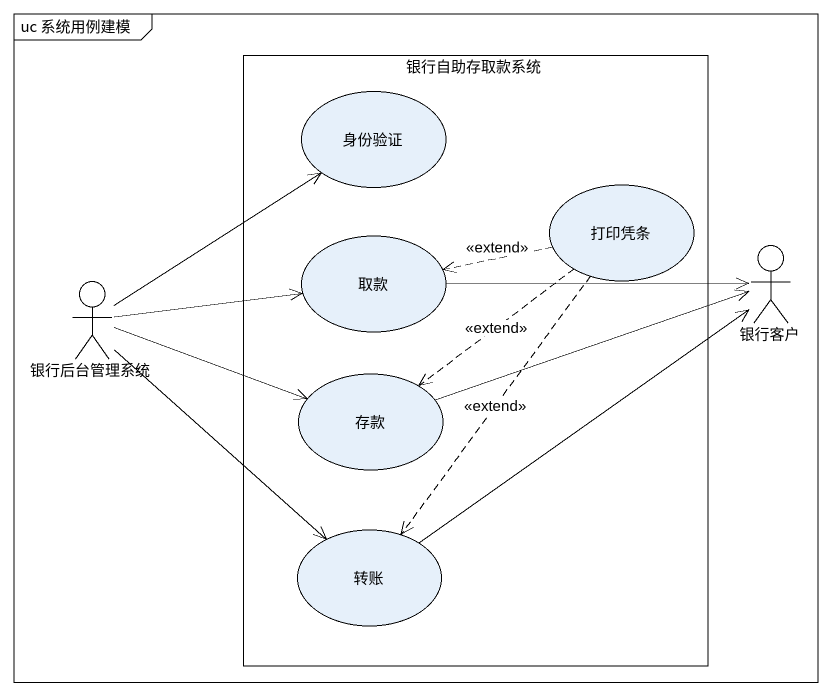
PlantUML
@startuml
mainframe uc 系统用例建模
rectangle 银行自助存取款系统 {
  usecase 身份验证
  usecase 打印凭条
  usecase 取款
  usecase 存款
  usecase 转账
}
actor 银行后台管理系统
actor 银行客户
打印凭条 .left.> 取款 : <<extend>>
打印凭条 ..> 存款 : <<extend>>
打印凭条 ..> 转账 : <<extend>>
银行后台管理系统 -up-> 身份验证
银行后台管理系统 -right-> 取款
银行后台管理系统 -right-> 存款
银行后台管理系统 --> 转账
取款 -right-> 银行客户
存款 -right-> 银行客户
转账 -up-> 银行客户
@enduml
